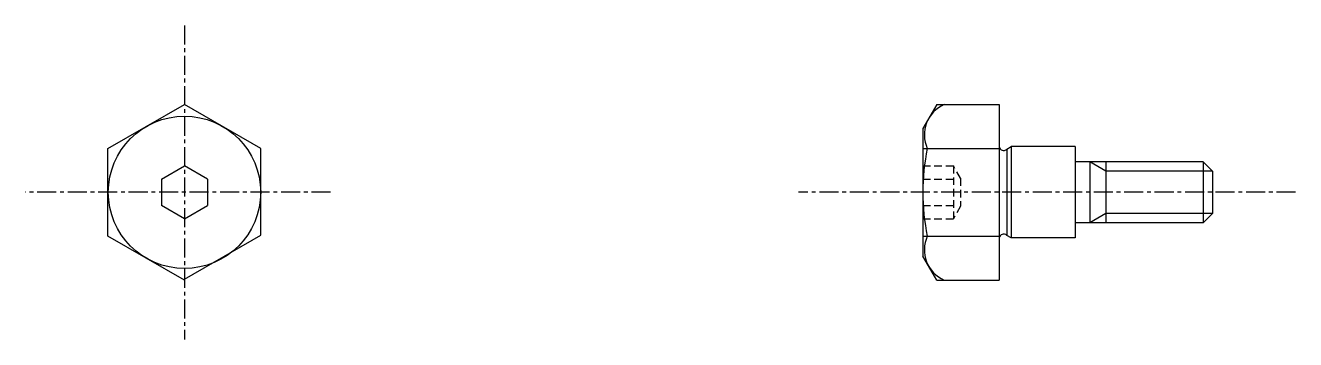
# Model space of a CAD drawing. Extents: x -67 to 132, y 65 to 281.
# Drawn here: x 48.3 to 131.7, y 260.7 to 281.4 of the extents above; entities outside this region: 2.
import ezdxf

# ---------------------------------------------------------------- set-up
doc = ezdxf.new("R2010")
doc.units = 0
doc.linetypes.add('CENTER', pattern=[2, 1.25, -0.25, 0.25, -0.25])
doc.linetypes.add('DASHED', pattern=[0.75, 0.5, -0.25])
doc.layers.get('0').update_dxf_attribs({"linetype": 'CONTINUOUS'})

msp = doc.modelspace()

# ---------------------------------------------------------------- linework, layer by layer
at = {"color": 1, "linetype": 'CENTER'}
for p, q in [((58.784, 281.371), (58.784, 260.725)), ((68.368, 270.402), (48.345, 270.402)), ((131.697, 270.402), (99.077, 270.402))]:
    msp.add_line(p, q, dxfattribs=at)
at = {"color": 7, "linetype": 'CONTINUOUS'}
for p, q in [((53.761, 273.275), (58.784, 276.176)), ((63.784, 273.289), (58.784, 276.176)), ((108.15, 276.176), (112.24, 276.176)), ((112.24, 276.176), (112.24, 264.627)), ((61.284, 274.732), (61.284, 274.732)), ((107.24, 274.598), (107.24, 266.204)), ((62.534, 274.01), (62.534, 274.011)), ((112.74, 273.229), (113.04, 273.402)), ((113.04, 273.402), (113.04, 267.402)), ((117.24, 273.402), (113.04, 273.402)), ((117.24, 273.402), (117.24, 267.402)), ((53.761, 267.529), (53.761, 273.275)), ((63.784, 267.584), (63.784, 273.289)), ((107.24, 273.289), (112.24, 273.289)), ((112.74, 273.229), (112.74, 267.575)), ((57.284, 271.269), (58.784, 272.135)), ((60.284, 271.269), (58.784, 272.135)), ((125.64, 272.402), (117.24, 272.402)), ((118.2, 272.402), (118.2, 268.402)), ((119.24, 272.402), (119.24, 268.402)), ((125.64, 272.406), (125.64, 268.402)), ((125.64, 272.402), (126.24, 271.802)), ((126.24, 271.802), (126.24, 269.002)), ((57.284, 271.269), (57.284, 269.536)), ((60.284, 271.269), (60.284, 269.536)), ((58.784, 268.67), (57.284, 269.536)), ((58.784, 268.67), (60.284, 269.536)), ((125.64, 268.402), (117.24, 268.402)), ((125.64, 268.402), (126.24, 269.002)), ((58.784, 264.698), (63.784, 267.584)), ((113.04, 267.402), (112.74, 267.575)), ((58.784, 264.629), (53.761, 267.529)), ((107.24, 267.514), (112.24, 267.514)), ((117.24, 267.402), (113.04, 267.402)), ((108.15, 264.627), (112.24, 264.627))]:
    msp.add_line(p, q, dxfattribs=at)
at = {"color": 7, "linetype": 'BYBLOCK'}
for p, q in [((108.15, 276.176), (107.24, 274.598)), ((108.15, 264.627), (107.24, 266.204))]:
    msp.add_line(p, q, dxfattribs=at)
at = {"color": 3, "linetype": 'DASHED'}
for p, q in [((107.24, 272.135), (109.24, 272.135)), ((109.24, 272.135), (109.24, 268.67)), ((109.709, 271.322), (109.24, 272.135)), ((107.24, 271.269), (109.24, 271.269)), ((109.709, 271.322), (109.709, 269.483)), ((107.24, 269.536), (109.24, 269.536)), ((109.709, 269.483), (109.24, 268.67)), ((107.24, 268.67), (109.24, 268.67))]:
    msp.add_line(p, q, dxfattribs=at)
at = {"color": 3}
for p, q in [((119.24, 271.802), (118.2, 272.402)), ((126.24, 271.802), (119.24, 271.802)), ((119.24, 269.002), (118.2, 268.402)), ((126.24, 269.002), (119.24, 269.002))]:
    msp.add_line(p, q, dxfattribs=at)
at = {"color": 7, "linetype": 'CONTINUOUS'}
msp.add_circle((58.784, 270.402), 5, dxfattribs=at)
for centre, radius, start, end in [((109.506, 274.181), 2.172, 113.72516, 204.24246), ((112.537, 273.453), 0.302, 189.66658, 312.12021), ((121.879, 270.401), 14.641, 168.62503, 191.37497), ((112.537, 267.351), 0.302, 47.87979, 170.33342), ((109.506, 266.622), 2.172, 155.75754, 246.27484)]:
    msp.add_arc(centre, radius, start, end, dxfattribs=at)

# ---------------------------------------------------------------- texts
for s, p in [('CMSG 6-5-2', (-68.043, 95.498)), ('CMSG06', (-68.043, 65.498))]:
    msp.add_text(s, height=8, dxfattribs=at).set_placement(p)

doc.saveas('drawing.dxf')
